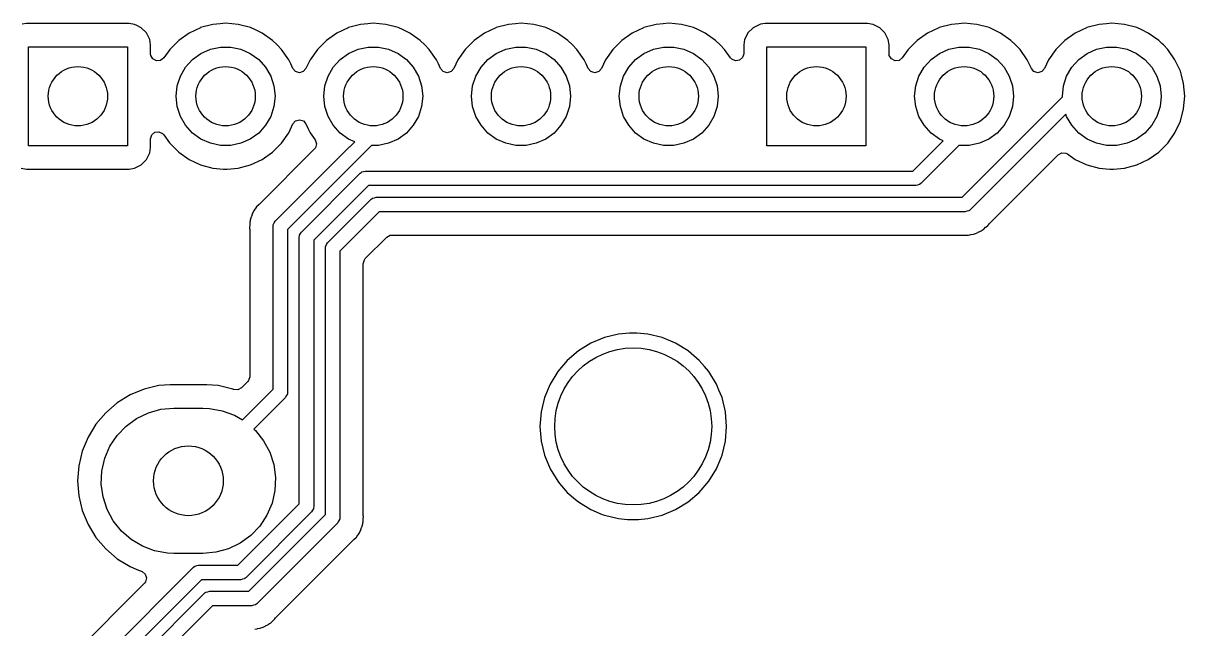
# Model space of a CAD drawing. Extents: x 0.79 to 7.48, y -4.92 to -0.79.
# Drawn here: x 4.268 to 5.055, y -2.64 to -2.23 of the extents above; entities that cross this region are included whole.
import ezdxf

# ---------------------------------------------------------------- set-up
doc = ezdxf.new("R2010")
doc.units = 0
doc.header["$MEASUREMENT"] = 0
doc.layers.add('BLACK', color=7, linetype='CONTINUOUS')

msp = doc.modelspace()

# ---------------------------------------------------------------- linework, layer by layer
at = {"layer": 'BLACK', "linetype": 'CONTINUOUS'}
for p, q in [((4.27041, -2.2299), (4.26728, -2.2304)), ((4.33982, -2.2299), (4.27041, -2.2299)), ((4.34352, -2.23049), (4.33982, -2.2299)), ((4.34494, -2.23121), (4.34352, -2.23049)), ((4.34797, -2.23275), (4.34494, -2.23121)), ((4.3515, -2.23629), (4.34797, -2.23275)), ((4.34797, -2.23275), (4.34797, -2.23275)), ((4.34797, -2.23275), (4.34797, -2.23275)), ((4.38809, -2.23275), (4.38041, -2.23633)), ((4.38822, -2.23269), (4.38809, -2.23275)), ((4.39654, -2.23046), (4.38822, -2.23269)), ((4.38822, -2.23269), (4.38822, -2.23269)), ((4.38822, -2.23269), (4.38822, -2.23269)), ((4.40146, -2.23003), (4.39654, -2.23046)), ((4.39654, -2.23046), (4.39654, -2.23046)), ((4.40512, -2.22971), (4.40146, -2.23003)), ((4.4137, -2.23046), (4.40512, -2.22971)), ((4.40512, -2.22971), (4.40512, -2.22971)), ((4.42202, -2.23269), (4.4137, -2.23046)), ((4.42537, -2.23425), (4.42202, -2.23269)), ((4.42202, -2.23269), (4.42202, -2.23269)), ((4.42202, -2.23269), (4.42202, -2.23269)), ((4.48809, -2.23275), (4.48041, -2.23633)), ((4.48822, -2.23269), (4.48809, -2.23275)), ((4.49654, -2.23046), (4.48822, -2.23269)), ((4.48822, -2.23269), (4.48822, -2.23269)), ((4.48822, -2.23269), (4.48822, -2.23269)), ((4.50146, -2.23003), (4.49654, -2.23046)), ((4.49654, -2.23046), (4.49654, -2.23046)), ((4.50512, -2.22971), (4.50146, -2.23003)), ((4.5137, -2.23046), (4.50512, -2.22971)), ((4.50512, -2.22971), (4.50512, -2.22971)), ((4.52202, -2.23269), (4.5137, -2.23046)), ((4.52537, -2.23425), (4.52202, -2.23269)), ((4.52202, -2.23269), (4.52202, -2.23269)), ((4.52202, -2.23269), (4.52202, -2.23269)), ((4.58809, -2.23275), (4.58041, -2.23633)), ((4.58822, -2.23269), (4.58809, -2.23275)), ((4.59654, -2.23046), (4.58822, -2.23269)), ((4.58822, -2.23269), (4.58822, -2.23269)), ((4.58822, -2.23269), (4.58822, -2.23269)), ((4.60146, -2.23003), (4.59654, -2.23046)), ((4.59654, -2.23046), (4.59654, -2.23046)), ((4.60512, -2.22971), (4.60146, -2.23003)), ((4.6137, -2.23046), (4.60512, -2.22971)), ((4.60512, -2.22971), (4.60512, -2.22971)), ((4.62202, -2.23269), (4.6137, -2.23046)), ((4.62537, -2.23425), (4.62202, -2.23269)), ((4.62202, -2.23269), (4.62202, -2.23269)), ((4.62202, -2.23269), (4.62202, -2.23269)), ((4.68809, -2.23275), (4.68041, -2.23633)), ((4.68822, -2.23269), (4.68809, -2.23275)), ((4.69654, -2.23046), (4.68822, -2.23269)), ((4.68822, -2.23269), (4.68822, -2.23269)), ((4.68822, -2.23269), (4.68822, -2.23269)), ((4.70146, -2.23003), (4.69654, -2.23046)), ((4.69654, -2.23046), (4.69654, -2.23046)), ((4.70512, -2.22971), (4.70146, -2.23003)), ((4.7137, -2.23046), (4.70512, -2.22971)), ((4.70512, -2.22971), (4.70512, -2.22971)), ((4.72202, -2.23269), (4.7137, -2.23046)), ((4.72537, -2.23425), (4.72202, -2.23269)), ((4.72202, -2.23269), (4.72202, -2.23269)), ((4.72202, -2.23269), (4.72202, -2.23269)), ((4.76227, -2.23275), (4.75874, -2.23629)), ((4.76672, -2.23049), (4.76227, -2.23275)), ((4.76227, -2.23275), (4.76227, -2.23275)), ((4.76227, -2.23275), (4.76227, -2.23275)), ((4.76227, -2.23275), (4.76227, -2.23275)), ((4.76728, -2.2304), (4.76672, -2.23049)), ((4.77041, -2.2299), (4.76728, -2.2304)), ((4.83982, -2.2299), (4.77041, -2.2299)), ((4.84352, -2.23049), (4.83982, -2.2299)), ((4.84494, -2.23121), (4.84352, -2.23049)), ((4.84797, -2.23275), (4.84494, -2.23121)), ((4.8515, -2.23629), (4.84797, -2.23275)), ((4.84797, -2.23275), (4.84797, -2.23275)), ((4.84797, -2.23275), (4.84797, -2.23275)), ((4.88809, -2.23275), (4.88041, -2.23633)), ((4.88822, -2.23269), (4.88809, -2.23275)), ((4.89654, -2.23046), (4.88822, -2.23269)), ((4.88822, -2.23269), (4.88822, -2.23269)), ((4.88822, -2.23269), (4.88822, -2.23269)), ((4.90146, -2.23003), (4.89654, -2.23046)), ((4.89654, -2.23046), (4.89654, -2.23046)), ((4.90512, -2.22971), (4.90146, -2.23003)), ((4.9137, -2.23046), (4.90512, -2.22971)), ((4.90512, -2.22971), (4.90512, -2.22971)), ((4.92202, -2.23269), (4.9137, -2.23046)), ((4.92537, -2.23425), (4.92202, -2.23269)), ((4.92202, -2.23269), (4.92202, -2.23269)), ((4.92202, -2.23269), (4.92202, -2.23269)), ((4.98809, -2.23275), (4.98041, -2.23633)), ((4.98822, -2.23269), (4.98809, -2.23275)), ((4.99654, -2.23046), (4.98822, -2.23269)), ((4.98822, -2.23269), (4.98822, -2.23269)), ((4.98822, -2.23269), (4.98822, -2.23269)), ((5.00146, -2.23003), (4.99654, -2.23046)), ((4.99654, -2.23046), (4.99654, -2.23046)), ((5.00512, -2.22971), (5.00146, -2.23003)), ((5.0137, -2.23046), (5.00512, -2.22971)), ((5.00512, -2.22971), (5.00512, -2.22971)), ((5.02202, -2.23269), (5.0137, -2.23046)), ((5.02537, -2.23425), (5.02202, -2.23269)), ((5.02202, -2.23269), (5.02202, -2.23269)), ((5.02202, -2.23269), (5.02202, -2.23269)), ((4.35377, -2.24074), (4.3515, -2.23629)), ((4.3515, -2.23629), (4.3515, -2.23629)), ((4.3515, -2.23629), (4.3515, -2.23629)), ((4.35435, -2.24443), (4.35377, -2.24074)), ((4.37335, -2.24128), (4.36726, -2.24737)), ((4.38041, -2.23633), (4.37335, -2.24128)), ((4.38041, -2.23633), (4.38041, -2.23633)), ((4.42983, -2.23633), (4.42537, -2.23425)), ((4.43688, -2.24128), (4.42983, -2.23633)), ((4.42983, -2.23633), (4.42983, -2.23633)), ((4.42983, -2.23633), (4.42983, -2.23633)), ((4.44004, -2.24443), (4.43688, -2.24128)), ((4.47335, -2.24128), (4.46726, -2.24737)), ((4.48041, -2.23633), (4.47335, -2.24128)), ((4.48041, -2.23633), (4.48041, -2.23633)), ((4.52983, -2.23633), (4.52537, -2.23425)), ((4.53688, -2.24128), (4.52983, -2.23633)), ((4.52983, -2.23633), (4.52983, -2.23633)), ((4.52983, -2.23633), (4.52983, -2.23633)), ((4.54004, -2.24443), (4.53688, -2.24128)), ((4.57335, -2.24128), (4.56726, -2.24737)), ((4.58041, -2.23633), (4.57335, -2.24128)), ((4.58041, -2.23633), (4.58041, -2.23633)), ((4.62983, -2.23633), (4.62537, -2.23425)), ((4.63688, -2.24128), (4.62983, -2.23633)), ((4.62983, -2.23633), (4.62983, -2.23633)), ((4.62983, -2.23633), (4.62983, -2.23633)), ((4.64004, -2.24443), (4.63688, -2.24128)), ((4.67335, -2.24128), (4.66726, -2.24737)), ((4.68041, -2.23633), (4.67335, -2.24128)), ((4.68041, -2.23633), (4.68041, -2.23633)), ((4.72983, -2.23633), (4.72537, -2.23425)), ((4.73688, -2.24128), (4.72983, -2.23633)), ((4.72983, -2.23633), (4.72983, -2.23633)), ((4.72983, -2.23633), (4.72983, -2.23633)), ((4.74004, -2.24443), (4.73688, -2.24128)), ((4.75647, -2.24074), (4.75589, -2.24443)), ((4.75798, -2.23777), (4.75647, -2.24074)), ((4.75874, -2.23629), (4.75798, -2.23777)), ((4.75874, -2.23629), (4.75874, -2.23629)), ((4.75874, -2.23629), (4.75874, -2.23629)), ((4.85377, -2.24074), (4.8515, -2.23629)), ((4.8515, -2.23629), (4.8515, -2.23629)), ((4.8515, -2.23629), (4.8515, -2.23629)), ((4.85435, -2.24443), (4.85377, -2.24074)), ((4.87335, -2.24128), (4.86726, -2.24737)), ((4.88041, -2.23633), (4.87335, -2.24128)), ((4.88041, -2.23633), (4.88041, -2.23633)), ((4.92983, -2.23633), (4.92537, -2.23425)), ((4.93688, -2.24128), (4.92983, -2.23633)), ((4.92983, -2.23633), (4.92983, -2.23633)), ((4.92983, -2.23633), (4.92983, -2.23633)), ((4.94004, -2.24443), (4.93688, -2.24128)), ((4.97335, -2.24128), (4.96726, -2.24737)), ((4.98041, -2.23633), (4.97335, -2.24128)), ((4.98041, -2.23633), (4.98041, -2.23633)), ((5.02983, -2.23633), (5.02537, -2.23425)), ((5.03688, -2.24128), (5.02983, -2.23633)), ((5.02983, -2.23633), (5.02983, -2.23633)), ((5.02983, -2.23633), (5.02983, -2.23633)), ((5.03892, -2.24331), (5.03688, -2.24128)), ((4.27165, -2.3126), (4.27165, -2.24567)), ((4.27165, -2.24567), (4.33858, -2.24567)), ((4.33858, -2.24567), (4.33858, -2.3126)), ((4.35435, -2.25032), (4.35435, -2.24443)), ((4.35435, -2.24443), (4.35435, -2.24443)), ((4.36726, -2.24737), (4.36323, -2.25312)), ((4.38839, -2.25015), (4.39478, -2.24731)), ((4.39478, -2.24731), (4.40162, -2.24585)), ((4.40162, -2.24585), (4.40862, -2.24585)), ((4.40862, -2.24585), (4.41546, -2.24731)), ((4.41546, -2.24731), (4.42185, -2.25015)), ((4.44298, -2.24737), (4.44004, -2.24443)), ((4.44792, -2.25442), (4.44298, -2.24737)), ((4.46726, -2.24737), (4.46232, -2.25442)), ((4.48839, -2.25015), (4.49478, -2.24731)), ((4.49478, -2.24731), (4.50162, -2.24585)), ((4.50162, -2.24585), (4.50862, -2.24585)), ((4.50862, -2.24585), (4.51546, -2.24731)), ((4.51546, -2.24731), (4.52185, -2.25015)), ((4.54298, -2.24737), (4.54004, -2.24443)), ((4.54792, -2.25442), (4.54298, -2.24737)), ((4.56726, -2.24737), (4.56232, -2.25442)), ((4.58839, -2.25015), (4.59478, -2.24731)), ((4.59478, -2.24731), (4.60162, -2.24585)), ((4.60162, -2.24585), (4.60862, -2.24585)), ((4.60862, -2.24585), (4.61546, -2.24731)), ((4.61546, -2.24731), (4.62185, -2.25015)), ((4.64298, -2.24737), (4.64004, -2.24443)), ((4.64792, -2.25442), (4.64298, -2.24737)), ((4.66726, -2.24737), (4.66232, -2.25442)), ((4.68839, -2.25015), (4.69478, -2.24731)), ((4.69478, -2.24731), (4.70162, -2.24585)), ((4.70162, -2.24585), (4.70862, -2.24585)), ((4.70862, -2.24585), (4.71546, -2.24731)), ((4.71546, -2.24731), (4.72185, -2.25015)), ((4.74298, -2.24737), (4.74004, -2.24443)), ((4.747, -2.25312), (4.74298, -2.24737)), ((4.75589, -2.24443), (4.75589, -2.25032)), ((4.77165, -2.3126), (4.77165, -2.24567)), ((4.77165, -2.24567), (4.83858, -2.24567)), ((4.83858, -2.24567), (4.83858, -2.3126)), ((4.85435, -2.25032), (4.85435, -2.24443)), ((4.85435, -2.24443), (4.85435, -2.24443)), ((4.86726, -2.24737), (4.86323, -2.25312)), ((4.88839, -2.25015), (4.89478, -2.24731)), ((4.89478, -2.24731), (4.90162, -2.24585)), ((4.90162, -2.24585), (4.90862, -2.24585)), ((4.90862, -2.24585), (4.91546, -2.24731)), ((4.91546, -2.24731), (4.92185, -2.25015)), ((4.94298, -2.24737), (4.94004, -2.24443)), ((4.94792, -2.25442), (4.94298, -2.24737)), ((4.96726, -2.24737), (4.96232, -2.25442)), ((4.98839, -2.25015), (4.99478, -2.24731)), ((4.99478, -2.24731), (5.00162, -2.24585)), ((5.00162, -2.24585), (5.00862, -2.24585)), ((5.00862, -2.24585), (5.01546, -2.24731)), ((5.01546, -2.24731), (5.02185, -2.25015)), ((5.04004, -2.24443), (5.03892, -2.24331)), ((5.04298, -2.24737), (5.04004, -2.24443)), ((5.04792, -2.25442), (5.04298, -2.24737)), ((4.3545, -2.25151), (4.35435, -2.25032)), ((4.35589, -2.25388), (4.3545, -2.25151)), ((4.35835, -2.25512), (4.35589, -2.25388)), ((4.36108, -2.25484), (4.35835, -2.25512)), ((4.36323, -2.25312), (4.36108, -2.25484)), ((4.37804, -2.25946), (4.38273, -2.25426)), ((4.38273, -2.25426), (4.38839, -2.25015)), ((4.42185, -2.25015), (4.42751, -2.25426)), ((4.42751, -2.25426), (4.43219, -2.25946)), ((4.44923, -2.25724), (4.44792, -2.25442)), ((4.44792, -2.25442), (4.44792, -2.25442)), ((4.44792, -2.25442), (4.44792, -2.25442)), ((4.46232, -2.25442), (4.45954, -2.26038)), ((4.46232, -2.25442), (4.46232, -2.25442)), ((4.47804, -2.25946), (4.48273, -2.25426)), ((4.48273, -2.25426), (4.48839, -2.25015)), ((4.52185, -2.25015), (4.52751, -2.25426)), ((4.52751, -2.25426), (4.53219, -2.25946)), ((4.54923, -2.25724), (4.54792, -2.25442)), ((4.54792, -2.25442), (4.54792, -2.25442)), ((4.54792, -2.25442), (4.54792, -2.25442)), ((4.56232, -2.25442), (4.55954, -2.26038)), ((4.56232, -2.25442), (4.56232, -2.25442)), ((4.57804, -2.25946), (4.58273, -2.25426)), ((4.58273, -2.25426), (4.58839, -2.25015)), ((4.62185, -2.25015), (4.62751, -2.25426)), ((4.62751, -2.25426), (4.63219, -2.25946)), ((4.64923, -2.25724), (4.64792, -2.25442)), ((4.64792, -2.25442), (4.64792, -2.25442)), ((4.64792, -2.25442), (4.64792, -2.25442)), ((4.66232, -2.25442), (4.65954, -2.26038)), ((4.66232, -2.25442), (4.66232, -2.25442)), ((4.67804, -2.25946), (4.68273, -2.25426)), ((4.68273, -2.25426), (4.68839, -2.25015)), ((4.72185, -2.25015), (4.72751, -2.25426)), ((4.72751, -2.25426), (4.73219, -2.25946)), ((4.74781, -2.25401), (4.747, -2.25312)), ((4.75031, -2.25515), (4.74781, -2.25401)), ((4.75303, -2.25476), (4.75031, -2.25515)), ((4.75511, -2.25296), (4.75303, -2.25476)), ((4.75589, -2.25032), (4.75511, -2.25296)), ((4.8545, -2.25151), (4.85435, -2.25032)), ((4.85589, -2.25388), (4.8545, -2.25151)), ((4.85835, -2.25512), (4.85589, -2.25388)), ((4.86108, -2.25484), (4.85835, -2.25512)), ((4.86323, -2.25312), (4.86108, -2.25484)), ((4.87804, -2.25946), (4.88273, -2.25426)), ((4.88273, -2.25426), (4.88839, -2.25015)), ((4.92185, -2.25015), (4.92751, -2.25426)), ((4.92751, -2.25426), (4.93219, -2.25946)), ((4.94923, -2.25724), (4.94792, -2.25442)), ((4.94792, -2.25442), (4.94792, -2.25442)), ((4.94792, -2.25442), (4.94792, -2.25442)), ((4.96232, -2.25442), (4.95954, -2.26038)), ((4.96232, -2.25442), (4.96232, -2.25442)), ((4.97804, -2.25946), (4.98273, -2.25426)), ((4.98273, -2.25426), (4.98839, -2.25015)), ((5.02185, -2.25015), (5.02751, -2.25426)), ((5.02751, -2.25426), (5.03219, -2.25946)), ((5.05156, -2.26223), (5.04792, -2.25442)), ((5.04792, -2.25442), (5.04792, -2.25442)), ((5.04792, -2.25442), (5.04792, -2.25442)), ((4.37455, -2.26552), (4.37804, -2.25946)), ((4.43219, -2.25946), (4.43569, -2.26552)), ((4.45069, -2.26038), (4.44923, -2.25724)), ((4.45245, -2.2624), (4.45069, -2.26038)), ((4.45508, -2.2632), (4.45245, -2.2624)), ((4.45772, -2.26244), (4.45508, -2.2632)), ((4.45954, -2.26038), (4.45772, -2.26244)), ((4.47455, -2.26552), (4.47804, -2.25946)), ((4.53219, -2.25946), (4.53569, -2.26552)), ((4.55069, -2.26038), (4.54923, -2.25724)), ((4.55245, -2.2624), (4.55069, -2.26038)), ((4.55508, -2.2632), (4.55245, -2.2624)), ((4.55772, -2.26244), (4.55508, -2.2632)), ((4.55954, -2.26038), (4.55772, -2.26244)), ((4.57455, -2.26552), (4.57804, -2.25946)), ((4.63219, -2.25946), (4.63569, -2.26552)), ((4.65069, -2.26038), (4.64923, -2.25724)), ((4.65245, -2.2624), (4.65069, -2.26038)), ((4.65508, -2.2632), (4.65245, -2.2624)), ((4.65772, -2.26244), (4.65508, -2.2632)), ((4.65954, -2.26038), (4.65772, -2.26244)), ((4.67455, -2.26552), (4.67804, -2.25946)), ((4.73219, -2.25946), (4.73569, -2.26552)), ((4.87455, -2.26552), (4.87804, -2.25946)), ((4.93219, -2.25946), (4.93569, -2.26552)), ((4.95069, -2.26038), (4.94923, -2.25724)), ((4.95245, -2.2624), (4.95069, -2.26038)), ((4.95508, -2.2632), (4.95245, -2.2624)), ((4.95772, -2.26244), (4.95508, -2.2632)), ((4.95954, -2.26038), (4.95772, -2.26244)), ((4.97455, -2.26552), (4.97804, -2.25946)), ((5.03219, -2.25946), (5.03569, -2.26552)), ((5.05224, -2.26477), (5.05156, -2.26223)), ((5.05156, -2.26223), (5.05156, -2.26223)), ((5.05156, -2.26223), (5.05156, -2.26223)), ((5.05379, -2.27055), (5.05224, -2.26477)), ((4.37165, -2.27913), (4.37238, -2.27218)), ((4.37238, -2.27218), (4.37455, -2.26552)), ((4.43569, -2.26552), (4.43785, -2.27218)), ((4.43785, -2.27218), (4.43858, -2.27913)), ((4.47165, -2.27913), (4.47238, -2.27218)), ((4.47238, -2.27218), (4.47455, -2.26552)), ((4.53569, -2.26552), (4.53785, -2.27218)), ((4.53785, -2.27218), (4.53858, -2.27913)), ((4.57165, -2.27913), (4.57238, -2.27218)), ((4.57238, -2.27218), (4.57455, -2.26552)), ((4.63569, -2.26552), (4.63785, -2.27218)), ((4.63785, -2.27218), (4.63858, -2.27913)), ((4.67165, -2.27913), (4.67238, -2.27218)), ((4.67238, -2.27218), (4.67455, -2.26552)), ((4.73569, -2.26552), (4.73785, -2.27218)), ((4.73785, -2.27218), (4.73858, -2.27913)), ((4.87165, -2.27913), (4.87238, -2.27218)), ((4.87238, -2.27218), (4.87455, -2.26552)), ((4.93569, -2.26552), (4.93785, -2.27218)), ((4.93785, -2.27218), (4.93858, -2.27913)), ((4.97165, -2.27913), (4.97238, -2.27218)), ((4.97238, -2.27218), (4.97455, -2.26552)), ((5.03569, -2.26552), (5.03785, -2.27218)), ((5.03785, -2.27218), (5.03858, -2.27913)), ((5.05454, -2.27913), (5.05379, -2.27055)), ((4.37238, -2.28609), (4.37165, -2.27913)), ((4.43858, -2.27913), (4.43785, -2.28609)), ((4.47238, -2.28609), (4.47165, -2.27913)), ((4.53858, -2.27913), (4.53785, -2.28609)), ((4.57238, -2.28609), (4.57165, -2.27913)), ((4.63858, -2.27913), (4.63785, -2.28609)), ((4.67238, -2.28609), (4.67165, -2.27913)), ((4.73858, -2.27913), (4.73785, -2.28609)), ((4.87238, -2.28609), (4.87165, -2.27913)), ((4.90387, -2.34744), (4.9717, -2.2796)), ((4.93858, -2.27913), (4.93785, -2.28609)), ((4.9717, -2.2796), (4.97165, -2.27913)), ((5.03858, -2.27913), (5.03785, -2.28609)), ((5.05379, -2.28772), (5.05454, -2.27913)), ((4.37455, -2.29275), (4.37238, -2.28609)), ((4.43785, -2.28609), (4.43569, -2.29275)), ((4.47455, -2.29275), (4.47238, -2.28609)), ((4.53785, -2.28609), (4.53569, -2.29275)), ((4.57455, -2.29275), (4.57238, -2.28609)), ((4.63785, -2.28609), (4.63569, -2.29275)), ((4.67455, -2.29275), (4.67238, -2.28609)), ((4.73785, -2.28609), (4.73569, -2.29275)), ((4.87455, -2.29275), (4.87238, -2.28609)), ((4.93785, -2.28609), (4.93569, -2.29275)), ((5.03785, -2.28609), (5.03569, -2.29275)), ((5.05156, -2.29604), (5.05379, -2.28772)), ((4.37804, -2.2988), (4.37455, -2.29275)), ((4.43569, -2.29275), (4.43219, -2.2988)), ((4.45069, -2.29789), (4.45251, -2.29583)), ((4.45251, -2.29583), (4.45516, -2.29507)), ((4.45516, -2.29507), (4.45779, -2.29587)), ((4.45779, -2.29587), (4.45954, -2.29789)), ((4.47804, -2.2988), (4.47455, -2.29275)), ((4.53569, -2.29275), (4.53219, -2.2988)), ((4.57804, -2.2988), (4.57455, -2.29275)), ((4.63569, -2.29275), (4.63219, -2.2988)), ((4.67804, -2.2988), (4.67455, -2.29275)), ((4.73569, -2.29275), (4.73219, -2.2988)), ((4.87804, -2.2988), (4.87455, -2.29275)), ((4.97404, -2.29119), (4.90939, -2.35584)), ((4.93569, -2.29275), (4.93219, -2.2988)), ((4.97455, -2.29275), (4.97404, -2.29119)), ((4.97804, -2.2988), (4.97455, -2.29275)), ((5.03569, -2.29275), (5.03219, -2.2988)), ((5.04792, -2.30384), (5.05156, -2.29604)), ((4.35513, -2.30531), (4.3572, -2.30351)), ((4.3572, -2.30351), (4.35993, -2.30312)), ((4.35993, -2.30312), (4.36243, -2.30426)), ((4.36243, -2.30426), (4.36323, -2.30515)), ((4.38273, -2.304), (4.37804, -2.2988)), ((4.38839, -2.30812), (4.38273, -2.304)), ((4.42751, -2.304), (4.42185, -2.30812)), ((4.43219, -2.2988), (4.42751, -2.304)), ((4.44298, -2.3109), (4.44792, -2.30384)), ((4.44792, -2.30384), (4.45069, -2.29789)), ((4.45954, -2.29789), (4.46105, -2.30112)), ((4.46105, -2.30112), (4.46232, -2.30384)), ((4.46232, -2.30384), (4.46232, -2.30384)), ((4.46232, -2.30384), (4.4657, -2.30867)), ((4.48273, -2.304), (4.47804, -2.2988)), ((4.48839, -2.30812), (4.48273, -2.304)), ((4.52751, -2.304), (4.52185, -2.30812)), ((4.53219, -2.2988), (4.52751, -2.304)), ((4.58273, -2.304), (4.57804, -2.2988)), ((4.58839, -2.30812), (4.58273, -2.304)), ((4.62751, -2.304), (4.62185, -2.30812)), ((4.63219, -2.2988), (4.62751, -2.304)), ((4.68273, -2.304), (4.67804, -2.2988)), ((4.68839, -2.30812), (4.68273, -2.304)), ((4.72751, -2.304), (4.72185, -2.30812)), ((4.73219, -2.2988), (4.72751, -2.304)), ((4.88273, -2.304), (4.87804, -2.2988)), ((4.88839, -2.30812), (4.88273, -2.304)), ((4.92751, -2.304), (4.92185, -2.30812)), ((4.93219, -2.2988), (4.92751, -2.304)), ((4.98273, -2.304), (4.97804, -2.2988)), ((4.98839, -2.30812), (4.98273, -2.304)), ((5.02751, -2.304), (5.02185, -2.30812)), ((5.03219, -2.2988), (5.02751, -2.304)), ((5.04298, -2.3109), (5.04792, -2.30384)), ((4.35435, -2.30795), (4.35513, -2.30531)), ((4.35435, -2.31384), (4.35435, -2.30795)), ((4.36323, -2.30515), (4.36712, -2.31071)), ((4.36712, -2.31071), (4.36726, -2.3109)), ((4.36726, -2.3109), (4.37335, -2.31699)), ((4.39478, -2.31096), (4.38839, -2.30812)), ((4.40162, -2.31242), (4.39478, -2.31096)), ((4.41546, -2.31096), (4.40862, -2.31242)), ((4.42185, -2.30812), (4.41546, -2.31096)), ((4.43688, -2.31699), (4.44298, -2.3109)), ((4.4657, -2.30867), (4.46658, -2.31128)), ((4.46658, -2.31128), (4.46591, -2.31395)), ((4.49253, -2.30996), (4.48839, -2.30812)), ((4.48937, -2.31312), (4.49253, -2.30996)), ((4.51546, -2.31096), (4.50862, -2.31242)), ((4.52185, -2.30812), (4.51546, -2.31096)), ((4.59478, -2.31096), (4.58839, -2.30812)), ((4.60162, -2.31242), (4.59478, -2.31096)), ((4.61546, -2.31096), (4.60862, -2.31242)), ((4.62185, -2.30812), (4.61546, -2.31096)), ((4.69478, -2.31096), (4.68839, -2.30812)), ((4.70162, -2.31242), (4.69478, -2.31096)), ((4.71546, -2.31096), (4.70862, -2.31242)), ((4.72185, -2.30812), (4.71546, -2.31096)), ((4.8704, -2.32972), (4.89089, -2.30923)), ((4.89089, -2.30923), (4.88839, -2.30812)), ((4.91546, -2.31096), (4.90862, -2.31242)), ((4.92185, -2.30812), (4.91546, -2.31096)), ((4.99478, -2.31096), (4.98839, -2.30812)), ((5.00162, -2.31242), (4.99478, -2.31096)), ((5.01546, -2.31096), (5.00862, -2.31242)), ((5.02185, -2.30812), (5.01546, -2.31096)), ((5.03688, -2.31699), (5.04298, -2.3109)), ((4.33858, -2.3126), (4.27165, -2.3126)), ((4.3515, -2.32198), (4.35377, -2.31753)), ((4.35377, -2.31753), (4.35435, -2.31384)), ((4.35377, -2.31753), (4.35377, -2.31753)), ((4.35377, -2.31753), (4.35377, -2.31753)), ((4.35435, -2.31384), (4.35435, -2.31384)), ((4.37335, -2.31699), (4.38041, -2.32193)), ((4.40862, -2.31242), (4.40162, -2.31242)), ((4.46515, -2.31493), (4.42777, -2.35231)), ((4.42983, -2.32193), (4.43688, -2.31699)), ((4.43867, -2.36371), (4.48893, -2.31345)), ((4.46591, -2.31395), (4.46515, -2.31493)), ((4.48893, -2.31345), (4.48937, -2.31312)), ((4.50399, -2.31242), (4.496, -2.32041)), ((4.50862, -2.31242), (4.50399, -2.31242)), ((4.60862, -2.31242), (4.60162, -2.31242)), ((4.70862, -2.31242), (4.70162, -2.31242)), ((4.83858, -2.3126), (4.77165, -2.3126)), ((4.90163, -2.31242), (4.87592, -2.33813)), ((4.90862, -2.31242), (4.90163, -2.31242)), ((4.92208, -2.36544), (4.9688, -2.31873)), ((4.9688, -2.31873), (4.97121, -2.31741)), ((4.97121, -2.31741), (4.97396, -2.31761)), ((4.97396, -2.31761), (4.97505, -2.31818)), ((4.97505, -2.31818), (4.98041, -2.32193)), ((5.00862, -2.31242), (5.00162, -2.31242)), ((5.02983, -2.32193), (5.03688, -2.31699)), ((4.26672, -2.32778), (4.27041, -2.32837)), ((4.33982, -2.32837), (4.34352, -2.32778)), ((4.34352, -2.32778), (4.34797, -2.32551)), ((4.34797, -2.32551), (4.3515, -2.32198)), ((4.38041, -2.32193), (4.38822, -2.32557)), ((4.38822, -2.32557), (4.39654, -2.3278)), ((4.39654, -2.3278), (4.40374, -2.32843)), ((4.40623, -2.32846), (4.4137, -2.3278)), ((4.4137, -2.3278), (4.42202, -2.32557)), ((4.42202, -2.32557), (4.42983, -2.32193)), ((4.49556, -2.32074), (4.44707, -2.36922)), ((4.496, -2.32041), (4.49556, -2.32074)), ((4.98041, -2.32193), (4.98822, -2.32557)), ((4.98822, -2.32557), (4.99654, -2.3278)), ((4.99654, -2.3278), (5.00374, -2.32843)), ((5.00623, -2.32846), (5.0137, -2.3278)), ((5.0137, -2.3278), (5.02202, -2.32557)), ((5.02202, -2.32557), (5.02983, -2.32193)), ((4.27041, -2.32837), (4.27041, -2.32837)), ((4.27041, -2.32837), (4.33982, -2.32837)), ((4.40374, -2.32843), (4.40512, -2.32855)), ((4.40512, -2.32855), (4.40623, -2.32846)), ((4.40512, -2.32855), (4.40512, -2.32855)), ((4.40512, -2.32855), (4.40512, -2.32855)), ((4.45639, -2.37104), (4.49627, -2.33117)), ((4.49627, -2.33117), (4.49697, -2.33064)), ((4.49697, -2.33064), (4.49709, -2.33051)), ((4.49709, -2.33051), (4.49719, -2.33048)), ((4.49719, -2.33048), (4.49739, -2.33033)), ((4.49739, -2.33033), (4.49858, -2.33007)), ((4.49858, -2.33007), (4.49975, -2.32972)), ((4.49975, -2.32972), (4.8704, -2.32972)), ((5.00374, -2.32843), (5.00512, -2.32855)), ((5.00512, -2.32855), (5.00623, -2.32846)), ((5.00512, -2.32855), (5.00512, -2.32855)), ((5.00512, -2.32855), (5.00512, -2.32855)), ((4.50179, -2.33957), (4.46479, -2.37656)), ((4.87244, -2.33957), (4.50179, -2.33957)), ((4.87361, -2.33922), (4.87244, -2.33957)), ((4.8748, -2.33896), (4.87361, -2.33922)), ((4.875, -2.33882), (4.8748, -2.33896)), ((4.8751, -2.33879), (4.875, -2.33882)), ((4.87522, -2.33865), (4.8751, -2.33879)), ((4.87592, -2.33813), (4.87522, -2.33865)), ((4.47411, -2.37838), (4.50361, -2.34888)), ((4.50361, -2.34888), (4.50431, -2.34836)), ((4.50431, -2.34836), (4.50443, -2.34822)), ((4.50443, -2.34822), (4.50453, -2.34819)), ((4.50453, -2.34819), (4.50473, -2.34804)), ((4.50473, -2.34804), (4.50592, -2.34778)), ((4.50592, -2.34778), (4.50709, -2.34744)), ((4.50709, -2.34744), (4.90387, -2.34744)), ((4.423, -2.35887), (4.42255, -2.36046)), ((4.42334, -2.35831), (4.423, -2.35887)), ((4.423, -2.35887), (4.423, -2.35887)), ((4.42371, -2.35756), (4.42334, -2.35831)), ((4.42395, -2.35695), (4.42371, -2.35756)), ((4.42495, -2.35563), (4.42395, -2.35695)), ((4.42395, -2.35695), (4.42395, -2.35695)), ((4.42509, -2.35542), (4.42495, -2.35563)), ((4.42595, -2.35401), (4.42509, -2.35542)), ((4.42777, -2.35231), (4.42595, -2.35401)), ((4.50913, -2.35728), (4.48251, -2.3839)), ((4.90591, -2.35728), (4.50913, -2.35728)), ((4.90707, -2.35694), (4.90591, -2.35728)), ((4.90826, -2.35668), (4.90707, -2.35694)), ((4.90846, -2.35653), (4.90826, -2.35668)), ((4.90857, -2.3565), (4.90846, -2.35653)), ((4.90868, -2.35637), (4.90857, -2.3565)), ((4.90939, -2.35584), (4.90868, -2.35637)), ((4.42145, -2.36625), (4.42128, -2.3679)), ((4.42146, -2.366), (4.42145, -2.36625)), ((4.42164, -2.36371), (4.42146, -2.36434)), ((4.42146, -2.36434), (4.42146, -2.366)), ((4.4218, -2.36289), (4.42164, -2.36371)), ((4.42186, -2.36224), (4.4218, -2.36289)), ((4.42247, -2.3607), (4.42186, -2.36224)), ((4.42186, -2.36224), (4.42186, -2.36224)), ((4.42255, -2.36046), (4.42247, -2.3607)), ((4.43723, -2.36719), (4.43736, -2.36632)), ((4.43723, -2.47746), (4.43723, -2.36719)), ((4.43734, -2.36614), (4.4374, -2.36604)), ((4.43736, -2.36632), (4.43734, -2.36614)), ((4.4374, -2.36604), (4.43743, -2.3658)), ((4.43743, -2.3658), (4.43809, -2.36477)), ((4.43809, -2.36477), (4.43867, -2.36371)), ((4.91988, -2.36766), (4.92117, -2.36662)), ((4.92117, -2.36662), (4.92155, -2.36608)), ((4.92155, -2.36608), (4.92208, -2.36544)), ((4.42128, -2.3679), (4.42128, -2.3679)), ((4.42128, -2.3679), (4.42139, -2.36854)), ((4.42139, -2.36854), (4.42146, -2.36937)), ((4.42146, -2.36937), (4.42146, -2.46891)), ((4.44707, -2.36922), (4.44707, -2.4795)), ((4.45495, -2.37452), (4.45507, -2.37365)), ((4.45495, -2.55492), (4.45495, -2.37452)), ((4.45506, -2.37348), (4.45511, -2.37338)), ((4.45507, -2.37365), (4.45506, -2.37348)), ((4.45511, -2.37338), (4.45515, -2.37314)), ((4.45515, -2.37314), (4.45581, -2.37211)), ((4.45581, -2.37211), (4.45639, -2.37104)), ((4.49971, -2.389), (4.51423, -2.37448)), ((4.51423, -2.37448), (4.51664, -2.37316)), ((4.51664, -2.37316), (4.51768, -2.37305)), ((4.51768, -2.37305), (4.90555, -2.37305)), ((4.90555, -2.37305), (4.90804, -2.37314)), ((4.90804, -2.37314), (4.90965, -2.37274)), ((4.90965, -2.37274), (4.9099, -2.3727)), ((4.9099, -2.3727), (4.91154, -2.37247)), ((4.91154, -2.37247), (4.91214, -2.37221)), ((4.91214, -2.37221), (4.91293, -2.37194)), ((4.91293, -2.37194), (4.91357, -2.37179)), ((4.91357, -2.37179), (4.91501, -2.37098)), ((4.91501, -2.37098), (4.91523, -2.37087)), ((4.91523, -2.37087), (4.91676, -2.37021)), ((4.91676, -2.37021), (4.91726, -2.36979)), ((4.91726, -2.36979), (4.91795, -2.36932)), ((4.91795, -2.36932), (4.91852, -2.369)), ((4.91852, -2.369), (4.9197, -2.36783)), ((4.9197, -2.36783), (4.91988, -2.36766)), ((4.46479, -2.37656), (4.46479, -2.55696)), ((4.47267, -2.38186), (4.47279, -2.38099)), ((4.47267, -2.56226), (4.47267, -2.38186)), ((4.47278, -2.38082), (4.47283, -2.38072)), ((4.47279, -2.38099), (4.47278, -2.38082)), ((4.47283, -2.38072), (4.47286, -2.38048)), ((4.47286, -2.38048), (4.47352, -2.37945)), ((4.47352, -2.37945), (4.47411, -2.37838)), ((4.48251, -2.3839), (4.48251, -2.56429)), ((4.49828, -2.39245), (4.49905, -2.38981)), ((4.49905, -2.38981), (4.49971, -2.389)), ((4.49828, -2.50258), (4.49828, -2.39245)), ((4.66157, -2.44247), (4.65241, -2.44627)), ((4.67121, -2.44015), (4.66157, -2.44247)), ((4.67863, -2.43957), (4.67121, -2.44015)), ((4.68358, -2.43957), (4.67863, -2.43957)), ((4.67863, -2.43957), (4.67863, -2.43957)), ((4.69099, -2.44015), (4.68358, -2.43957)), ((4.68358, -2.43957), (4.68358, -2.43957)), ((4.70063, -2.44247), (4.69099, -2.44015)), ((4.7098, -2.44627), (4.70063, -2.44247)), ((4.64395, -2.45145), (4.63641, -2.45789)), ((4.65241, -2.44627), (4.64395, -2.45145)), ((4.64395, -2.45145), (4.64395, -2.45145)), ((4.71825, -2.45145), (4.7098, -2.44627)), ((4.71862, -2.45176), (4.71825, -2.45145)), ((4.71825, -2.45145), (4.71825, -2.45145)), ((4.7258, -2.45789), (4.71862, -2.45176)), ((4.63641, -2.45789), (4.62997, -2.46543)), ((4.72926, -2.46195), (4.7258, -2.45789)), ((4.42146, -2.46891), (4.42069, -2.47155)), ((4.62997, -2.46543), (4.62478, -2.47389)), ((4.62997, -2.46543), (4.62997, -2.46543)), ((4.73224, -2.46543), (4.72926, -2.46195)), ((4.73742, -2.47389), (4.73224, -2.46543)), ((4.73224, -2.46543), (4.73224, -2.46543)), ((4.35988, -2.47499), (4.34994, -2.47738)), ((4.36753, -2.47439), (4.35988, -2.47499)), ((4.39232, -2.47439), (4.36753, -2.47439)), ((4.36753, -2.47439), (4.36753, -2.47439)), ((4.39996, -2.47499), (4.39232, -2.47439)), ((4.39232, -2.47439), (4.39232, -2.47439)), ((4.40991, -2.47738), (4.39996, -2.47499)), ((4.39996, -2.47499), (4.39996, -2.47499)), ((4.41583, -2.47657), (4.41341, -2.47789)), ((4.42003, -2.47236), (4.41583, -2.47657)), ((4.42069, -2.47155), (4.42003, -2.47236)), ((4.62478, -2.47389), (4.62099, -2.48305)), ((4.73916, -2.4781), (4.73742, -2.47389)), ((4.34049, -2.48129), (4.33177, -2.48664)), ((4.34994, -2.47738), (4.34049, -2.48129)), ((4.41051, -2.47763), (4.40991, -2.47738)), ((4.41067, -2.47769), (4.41051, -2.47763)), ((4.41341, -2.47789), (4.41067, -2.47769)), ((4.41647, -2.49823), (4.43723, -2.47746)), ((4.44563, -2.48298), (4.42422, -2.50439)), ((4.44622, -2.48191), (4.44563, -2.48298)), ((4.44688, -2.48089), (4.44622, -2.48191)), ((4.44691, -2.48064), (4.44688, -2.48089)), ((4.44696, -2.48055), (4.44691, -2.48064)), ((4.44707, -2.4795), (4.44695, -2.48037)), ((4.44695, -2.48037), (4.44696, -2.48055)), ((4.62099, -2.48305), (4.61867, -2.49269)), ((4.74122, -2.48305), (4.73916, -2.4781)), ((4.74353, -2.49269), (4.74122, -2.48305)), ((4.33177, -2.48664), (4.32399, -2.49328)), ((4.35279, -2.4933), (4.36129, -2.49095)), ((4.36129, -2.49095), (4.37008, -2.49016)), ((4.37008, -2.49016), (4.38976, -2.49016)), ((4.38976, -2.49016), (4.39418, -2.49036)), ((4.39418, -2.49036), (4.40286, -2.49193)), ((4.40286, -2.49193), (4.41112, -2.49503)), ((4.61867, -2.49269), (4.6179, -2.50258)), ((4.7438, -2.49606), (4.74353, -2.49269)), ((4.32399, -2.49328), (4.31735, -2.50106)), ((4.3377, -2.50231), (4.34484, -2.49712)), ((4.34484, -2.49712), (4.35279, -2.4933)), ((4.41112, -2.49503), (4.41647, -2.49823)), ((4.74431, -2.50258), (4.7438, -2.49606)), ((4.31735, -2.50106), (4.312, -2.50978)), ((4.32674, -2.51605), (4.3316, -2.50869)), ((4.3316, -2.50869), (4.3377, -2.50231)), ((4.42422, -2.50439), (4.42533, -2.50536)), ((4.42533, -2.50536), (4.43084, -2.51226)), ((4.49828, -2.56211), (4.49828, -2.50258)), ((4.6179, -2.50258), (4.61867, -2.51247)), ((4.74353, -2.51247), (4.74431, -2.50258)), ((4.312, -2.50978), (4.30809, -2.51923)), ((4.32327, -2.52416), (4.32674, -2.51605)), ((4.43084, -2.51226), (4.43502, -2.52003)), ((4.61867, -2.51247), (4.62099, -2.52211)), ((4.74122, -2.52211), (4.74353, -2.51247)), ((4.30809, -2.51923), (4.3057, -2.52917)), ((4.32131, -2.53276), (4.32327, -2.52416)), ((4.43502, -2.52003), (4.43774, -2.52842)), ((4.62099, -2.52211), (4.62478, -2.53128)), ((4.73742, -2.53128), (4.74122, -2.52211)), ((4.3057, -2.52917), (4.3049, -2.53937)), ((4.43774, -2.52842), (4.43893, -2.53716)), ((4.62478, -2.53128), (4.62997, -2.53973)), ((4.73224, -2.53973), (4.73742, -2.53128)), ((4.3049, -2.53937), (4.3057, -2.54957)), ((4.32092, -2.54158), (4.32131, -2.53276)), ((4.43893, -2.53716), (4.43853, -2.54598)), ((4.62997, -2.53973), (4.62997, -2.53973)), ((4.62997, -2.53973), (4.63129, -2.54129)), ((4.7258, -2.54728), (4.73224, -2.53973)), ((4.3221, -2.55032), (4.32092, -2.54158)), ((4.43853, -2.54598), (4.43657, -2.55458)), ((4.63129, -2.54129), (4.63641, -2.54728)), ((4.63641, -2.54728), (4.64192, -2.55198)), ((4.71825, -2.55372), (4.7258, -2.54728)), ((4.3057, -2.54957), (4.30809, -2.55951)), ((4.32483, -2.55871), (4.3221, -2.55032)), ((4.41341, -2.59646), (4.45495, -2.55492)), ((4.43657, -2.55458), (4.4331, -2.56269)), ((4.64192, -2.55198), (4.64395, -2.55372)), ((4.64395, -2.55372), (4.64395, -2.55372)), ((4.64395, -2.55372), (4.65241, -2.5589)), ((4.7098, -2.5589), (4.71825, -2.55372)), ((4.30809, -2.55951), (4.312, -2.56896)), ((4.32901, -2.56648), (4.32483, -2.55871)), ((4.46335, -2.56044), (4.41893, -2.60486)), ((4.42075, -2.61417), (4.47267, -2.56226)), ((4.4331, -2.56269), (4.42824, -2.57005)), ((4.46393, -2.55937), (4.46335, -2.56044)), ((4.46459, -2.55834), (4.46393, -2.55937)), ((4.46463, -2.5581), (4.46459, -2.55834)), ((4.46468, -2.558), (4.46463, -2.5581)), ((4.46479, -2.55696), (4.46467, -2.55783)), ((4.46467, -2.55783), (4.46468, -2.558)), ((4.49835, -2.56294), (4.49828, -2.56211)), ((4.4983, -2.56511), (4.49846, -2.56358)), ((4.49846, -2.56358), (4.49835, -2.56294)), ((4.65241, -2.5589), (4.66015, -2.56211)), ((4.66015, -2.56211), (4.66157, -2.5627)), ((4.66157, -2.5627), (4.67121, -2.56501)), ((4.69099, -2.56501), (4.70063, -2.5627)), ((4.70063, -2.5627), (4.7098, -2.5589)), ((4.312, -2.56896), (4.312, -2.56896)), ((4.312, -2.56896), (4.312, -2.56896)), ((4.312, -2.56896), (4.31735, -2.57768)), ((4.33451, -2.57338), (4.32901, -2.56648)), ((4.42824, -2.57005), (4.42214, -2.57643)), ((4.48107, -2.56777), (4.42627, -2.62257)), ((4.48165, -2.56671), (4.48107, -2.56777)), ((4.48231, -2.56568), (4.48165, -2.56671)), ((4.48234, -2.56543), (4.48231, -2.56568)), ((4.4824, -2.56534), (4.48234, -2.56543)), ((4.48251, -2.56429), (4.48238, -2.56516)), ((4.48238, -2.56516), (4.4824, -2.56534)), ((4.49674, -2.57261), (4.49719, -2.57102)), ((4.49719, -2.57102), (4.49727, -2.57078)), ((4.49727, -2.57078), (4.49788, -2.56924)), ((4.49788, -2.56924), (4.49794, -2.56859)), ((4.49794, -2.56859), (4.4981, -2.56777)), ((4.4981, -2.56777), (4.49828, -2.56714)), ((4.49828, -2.56548), (4.49829, -2.56523)), ((4.49828, -2.56714), (4.49828, -2.56548)), ((4.49829, -2.56523), (4.4983, -2.56511)), ((4.67121, -2.56501), (4.67718, -2.56548)), ((4.67718, -2.56548), (4.67863, -2.56559)), ((4.67863, -2.56559), (4.67863, -2.56559)), ((4.67863, -2.56559), (4.68358, -2.56559)), ((4.68358, -2.56559), (4.68474, -2.5655)), ((4.68474, -2.5655), (4.69099, -2.56501)), ((4.31735, -2.57768), (4.32399, -2.58546)), ((4.34115, -2.57918), (4.33451, -2.57338)), ((4.34873, -2.58371), (4.34115, -2.57918)), ((4.42214, -2.57643), (4.415, -2.58162)), ((4.43896, -2.63218), (4.49197, -2.57917)), ((4.49197, -2.57917), (4.49379, -2.57747)), ((4.49379, -2.57747), (4.49465, -2.57606)), ((4.49465, -2.57606), (4.49479, -2.57585)), ((4.49479, -2.57585), (4.49579, -2.57453)), ((4.49579, -2.57453), (4.49603, -2.57392)), ((4.49603, -2.57392), (4.4964, -2.57317)), ((4.4964, -2.57317), (4.49674, -2.57261)), ((4.32399, -2.58546), (4.33177, -2.5921)), ((4.35699, -2.58681), (4.34873, -2.58371)), ((4.36567, -2.58838), (4.35699, -2.58681)), ((4.40706, -2.58544), (4.39855, -2.58779)), ((4.415, -2.58162), (4.40706, -2.58544)), ((4.33177, -2.5921), (4.34049, -2.59745)), ((4.37008, -2.58858), (4.36567, -2.58838)), ((4.38976, -2.58858), (4.37008, -2.58858)), ((4.39855, -2.58779), (4.38976, -2.58858)), ((4.28687, -2.69435), (4.38333, -2.5979)), ((4.34049, -2.59745), (4.34049, -2.59745)), ((4.34049, -2.59745), (4.34049, -2.59745)), ((4.34049, -2.59745), (4.34504, -2.59933)), ((4.34504, -2.59933), (4.34858, -2.6008)), ((4.34858, -2.6008), (4.35073, -2.60253)), ((4.35073, -2.60253), (4.35159, -2.60514)), ((4.38333, -2.5979), (4.38403, -2.59737)), ((4.38403, -2.59737), (4.38415, -2.59724)), ((4.38415, -2.59724), (4.38425, -2.59721)), ((4.38425, -2.59721), (4.38445, -2.59706)), ((4.38445, -2.59706), (4.38564, -2.5968)), ((4.38564, -2.5968), (4.38681, -2.59646)), ((4.38681, -2.59646), (4.41341, -2.59646)), ((4.35017, -2.60876), (4.27598, -2.68296)), ((4.38885, -2.6063), (4.29528, -2.69987)), ((4.35091, -2.6078), (4.35017, -2.60876)), ((4.35159, -2.60514), (4.35091, -2.6078)), ((4.41545, -2.6063), (4.38885, -2.6063)), ((4.41662, -2.60596), (4.41545, -2.6063)), ((4.41781, -2.6057), (4.41662, -2.60596)), ((4.41801, -2.60555), (4.41781, -2.6057)), ((4.41811, -2.60552), (4.41801, -2.60555)), ((4.41822, -2.60538), (4.41811, -2.60552)), ((4.41893, -2.60486), (4.41822, -2.60538)), ((4.30459, -2.70169), (4.39067, -2.61561)), ((4.39067, -2.61561), (4.39137, -2.61509)), ((4.39137, -2.61509), (4.39149, -2.61495)), ((4.39149, -2.61495), (4.39159, -2.61492)), ((4.39159, -2.61492), (4.39179, -2.61478)), ((4.39179, -2.61478), (4.39298, -2.61452)), ((4.39298, -2.61452), (4.39415, -2.61417)), ((4.39415, -2.61417), (4.42075, -2.61417)), ((4.39619, -2.62402), (4.31299, -2.70721)), ((4.42279, -2.62402), (4.39619, -2.62402)), ((4.42396, -2.62367), (4.42279, -2.62402)), ((4.42515, -2.62341), (4.42396, -2.62367)), ((4.42534, -2.62326), (4.42515, -2.62341)), ((4.42545, -2.62323), (4.42534, -2.62326)), ((4.42556, -2.6231), (4.42545, -2.62323)), ((4.42627, -2.62257), (4.42556, -2.6231)), ((4.43541, -2.63573), (4.43658, -2.63456)), ((4.43658, -2.63456), (4.43676, -2.63439)), ((4.43676, -2.63439), (4.43805, -2.63335)), ((4.43805, -2.63335), (4.43843, -2.63281)), ((4.43843, -2.63281), (4.43896, -2.63218)), ((4.42492, -2.63987), (4.42653, -2.63948)), ((4.42653, -2.63948), (4.42678, -2.63943)), ((4.42678, -2.63943), (4.42842, -2.6392)), ((4.42842, -2.6392), (4.42902, -2.63894)), ((4.42902, -2.63894), (4.42981, -2.63868)), ((4.42981, -2.63868), (4.43045, -2.63852)), ((4.43045, -2.63852), (4.43189, -2.63771)), ((4.43189, -2.63771), (4.43212, -2.6376)), ((4.43212, -2.6376), (4.43364, -2.63694)), ((4.43364, -2.63694), (4.43415, -2.63652)), ((4.43415, -2.63652), (4.43483, -2.63606)), ((4.43483, -2.63606), (4.43541, -2.63573))]:
    msp.add_line(p, q, dxfattribs=at)
at = {"layer": 'BLACK'}
for centre, radius in [((4.30512, -2.27913), 0.02008), ((4.40512, -2.27913), 0.02008), ((4.50512, -2.27913), 0.02008), ((4.60512, -2.27913), 0.02008), ((4.70512, -2.27913), 0.02008), ((4.80512, -2.27913), 0.02008), ((4.90512, -2.27913), 0.02008), ((5.00512, -2.27913), 0.02008), ((4.6811, -2.50258), 0.05315), ((4.37992, -2.53937), 0.02362)]:
    msp.add_circle(centre, radius, dxfattribs=at)

doc.saveas('drawing.dxf')
